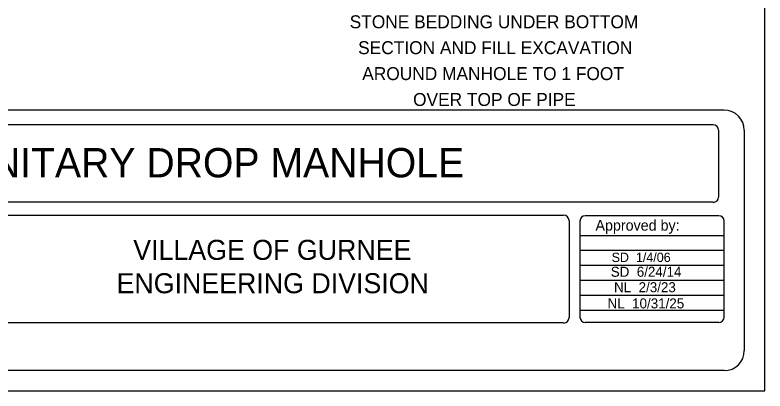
# Model space of a CAD drawing. Extents: x -952 to -721, y 1680 to 1979.
# Drawn here: x -873.9 to -720.8, y 1679.7 to 1756.4 of the extents above; entities that cross this region are included whole.
import ezdxf

# ---------------------------------------------------------------- set-up
doc = ezdxf.new("R2010")
doc.units = 0
for name, color, linetype in [('1', 7, 'Continuous'), ('Level 38', 7, 'Continuous'), ('Level 5', 7, 'Continuous')]:
    doc.layers.add(name, color=color, linetype=linetype)

msp = doc.modelspace()

# ---------------------------------------------------------------- linework, layer by layer
at = {"layer": '1'}
for p, q in [((-729.15, 1736.97), (-943.42, 1736.97)), ((-731.39, 1733.97), (-941.38, 1733.97)), ((-730.3, 1732.88), (-730.3, 1719.26)), ((-725.06, 1732.88), (-725.06, 1687.95)), ((-731.39, 1718.18), (-941.38, 1718.18)), ((-881.87, 1715.55), (-761.91, 1715.55)), ((-760.82, 1714.46), (-760.82, 1694.66)), ((-758.58, 1714.36), (-758.58, 1694.75)), ((-730.26, 1715.45), (-757.49, 1715.45)), ((-729.17, 1694.75), (-729.17, 1714.36)), ((-729.17, 1711.37), (-758.58, 1711.37)), ((-729.17, 1708.32), (-758.58, 1708.32)), ((-729.17, 1705.27), (-758.58, 1705.27)), ((-729.17, 1702.22), (-758.58, 1702.22)), ((-729.17, 1699.17), (-758.58, 1699.17)), ((-729.17, 1696.12), (-758.58, 1696.12)), ((-761.91, 1693.57), (-881.87, 1693.57)), ((-730.26, 1693.66), (-757.49, 1693.66)), ((-729.15, 1683.86), (-943.35, 1683.86))]:
    msp.add_line(p, q, dxfattribs=at)
msp.add_lwpolyline([(-952.32, 1679.69), (-720.83, 1679.69), (-720.83, 1979.27), (-952.32, 1979.27)], close=True, dxfattribs=at)
for centre, radius, start, end in [((-729.15, 1732.88), 4.09, 0, 90), ((-731.39, 1732.88), 1.09, 0, 90), ((-731.39, 1719.26), 1.09, 270, 360), ((-761.91, 1714.46), 1.09, 360, 90), ((-757.5, 1714.36), 1.09, 90, 180), ((-730.26, 1714.36), 1.09, 360, 90), ((-761.91, 1694.65), 1.09, 270, 0), ((-757.5, 1694.75), 1.09, 180, 270), ((-730.26, 1694.75), 1.09, 270, 0), ((-729.15, 1687.94), 4.09, 270, 360)]:
    msp.add_arc(centre, radius, start, end, dxfattribs=at)

# ---------------------------------------------------------------- texts
for s, height, p in [('STONE BEDDING UNDER BOTTOM', 2.6423, (-805.57, 1753.68)), ('SECTION AND FILL EXCAVATION', 2.6423, (-803.85, 1748.4)), ('AROUND MANHOLE TO 1 FOOT', 2.6423, (-803.01, 1743.11)), ('OVER TOP OF PIPE', 2.6423, (-792.64, 1737.83)), ('SANITARY DROP MANHOLE', 5.9771, (-889.25, 1723.27)), ('Approved by:', 2.1787, (-755.42, 1712.4)), ('VILLAGE OF GURNEE', 4.0851, (-849.74, 1706.44)), ('ENGINEERING DIVISION', 4.0851, (-853.15, 1699.63))]:
    msp.add_text(s, height=height, dxfattribs=at).set_placement(p)
at = {"layer": 'Level 38'}
for s, height, p in [('SD  6/24/14', 2.0426, (-752.3, 1702.99)), ('NL  2/3/23', 2.043, (-751.63, 1699.84)), ('NL  10/31/25', 2.0426, (-752.95, 1696.54))]:
    msp.add_text(s, height=height, dxfattribs=at).set_placement(p)
at = {"layer": 'Level 5'}
msp.add_text('SD  1/4/06', height=1.906, dxfattribs=at).set_placement((-752.12, 1706))

doc.saveas('drawing.dxf')
